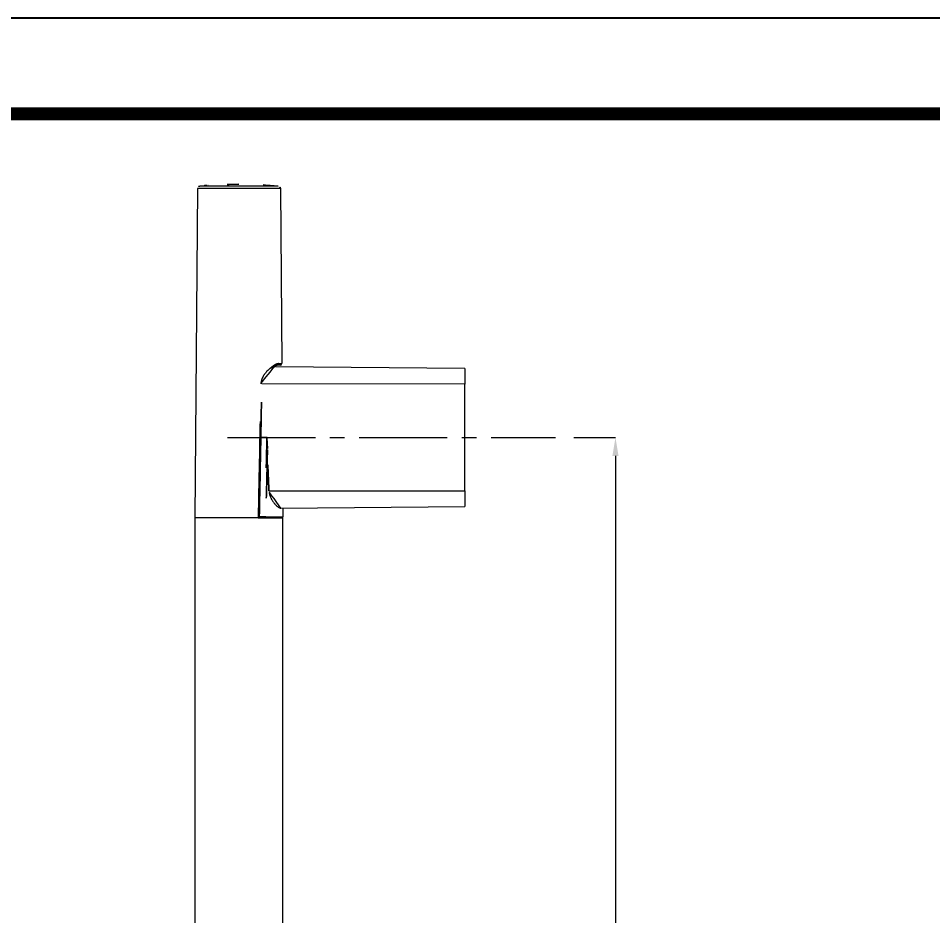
# Model space of a CAD drawing. Extents: x 16296660632 to 16296675328, y -37409619871 to -37409617329.
# Drawn here: x 16296674511.3 to 16296674709.6, y -37409617524 to -37409617329.4 of the extents above; entities that cross this region are included whole.
import ezdxf

# ---------------------------------------------------------------- set-up
doc = ezdxf.new("R2010")
doc.units = 0
doc.header["$LTSCALE"] = 10
doc.header["$MEASUREMENT"] = 0
doc.header["$PDMODE"] = 3
doc.header["$PDSIZE"] = -10
doc.linetypes.add('CENTER2', pattern=[28.575, 19.05, -3.175, 3.175, -3.175])
doc.layers.get('0').update_dxf_attribs({"linetype": 'CONTINUOUS'})
doc.layers.get('DEFPOINTS').update_dxf_attribs({"linetype": 'CONTINUOUS'})
doc.layers.add('1', color=7, linetype='CONTINUOUS', true_color=0xffffff)
doc.layers.add('Cneter', color=1, linetype='CENTER2', lineweight=13)
doc.layers.add('尺寸线层', color=3, linetype='CONTINUOUS', lineweight=18, true_color=0x00ff00)
doc.styles.add('Daelim Dimension', font='')
doc.styles.get('Daelim Dimension').set_extended_font_data('NanumGothic')
doc.dimstyles.new('DEFAULT', dxfattribs={"dimscale": 2, "dimtxt": 2, "dimasz": 2, "dimexe": 0, "dimexo": 2, "dimgap": 1, "dimtad": 1, "dimdec": 1, "dimzin": 9, "dimdsep": 46, "dimtxsty": 'Daelim Dimension', "dimcen": 0.5, "dimclrd": 252, "dimclre": 252, "dimclrt": 3, "dimadec": 1, "dimazin": 0, "dimtfac": 1, "dimtdec": 1, "dimtix": 1, "dimtmove": 0, "dimatfit": 3, "dimfxl": 1, "dimtolj": 1, "dimtzin": 1, "dimlwd": 9, "dimlwe": 9, "dimarcsym": 0})

# ---------------------------------------------------------------- blocks, each defined once
blk = doc.blocks.new('*D58')
at = {"layer": 'DEFPOINTS', "color": 0, "transparency": 16777216}
for p in [(16296674627.7624, -37409617420.335571), (16296674627.7624, -37409618055.135567), (16296674640.80035, -37409618055.135567)]:
    blk.add_point(p, dxfattribs=at)
at = {"layer": '尺寸线层', "color": 5, "lineweight": 9, "transparency": 16777216}
for p, q in [((16296674631.7624, -37409617420.335571), (16296674640.80035, -37409617420.335571)), ((16296674640.80035, -37409617424.335571), (16296674640.80035, -37409618051.135567)), ((16296674631.7624, -37409618055.135567), (16296674640.80035, -37409618055.135567))]:
    blk.add_line(p, q, dxfattribs=at)
at = {"layer": '尺寸线层', "color": 5, "transparency": 16777216}
for points in [[(16296674640.13368, -37409617424.335571), (16296674641.46702, -37409617424.335571), (16296674640.80035, -37409617420.335571)], [(16296674640.13368, -37409618051.135567), (16296674641.46702, -37409618051.135567), (16296674640.80035, -37409618055.135567)]]:
    blk.add_solid(points, dxfattribs=at)
at = {"layer": '尺寸线层', "color": 7, "transparency": 16777216, "insert": (16296674633.80036, -37409617737.735573), "char_height": 10, "attachment_point": 5, "rotation": 90, "style": 'Daelim Dimension'}
blk.add_mtext('\\A1;634.8', dxfattribs=at)

msp = doc.modelspace()

# ---------------------------------------------------------------- linework, layer by layer
at = {"ltscale": 0.5}
msp.add_lwpolyline([(16296674108.881821, -37409618222.388077), (16296675327.55382, -37409618222.388077), (16296675327.55382, -37409617329.444069), (16296674108.881821, -37409617329.444069)], close=True, dxfattribs=at)
at = {"color": 5, "linetype": 'ByBlock', "lineweight": 200, "const_width": 2.808}
msp.add_lwpolyline([(16296674128.47827, -37409618184.153008), (16296675307.83827, -37409618184.153008), (16296675307.83827, -37409617350.17701), (16296674128.47827, -37409617350.17701)], close=True, dxfattribs=at)
at = {"layer": '1', "color": 7, "linetype": 'Continuous', "lineweight": 18}
for p, q in [((16296674550.18331, -37409617366.322952), (16296674549.560101, -37409617437.735573)), ((16296674567.683029, -37409617365.829437), (16296674550.63718, -37409617365.829437)), ((16296674568.13689, -37409617366.322952), (16296674568.468599, -37409617404.332947)), ((16296674608.160101, -37409617405.354462), (16296674567.099369, -37409617405.00486)), ((16296674568.168619, -37409617404.635567), (16296674567.47603, -37409617404.635567)), ((16296674608.160101, -37409617405.354462), (16296674608.160101, -37409617408.760674)), ((16296674608.160101, -37409617431.910477), (16296674608.160101, -37409617408.760674)), ((16296674608.160101, -37409617431.910477), (16296674608.160101, -37409617435.316681)), ((16296674568.238461, -37409617435.656349), (16296674608.160101, -37409617435.316681)), ((16296674568.760099, -37409617437.535583), (16296674568.760099, -37409617435.651787)), ((16296674563.38666, -37409617437.735573), (16296674549.560101, -37409617437.735573)), ((16296674549.660101, -37409617620.432159), (16296674549.660101, -37409617437.735573)), ((16296674563.351669, -37409617437.735573), (16296674568.660101, -37409617437.735573)), ((16296674568.660101, -37409617620.723839), (16296674568.660101, -37409617437.735573))]:
    msp.add_line(p, q, dxfattribs=at)
at = {"layer": '1', "color": 7, "linetype": 'Continuous', "lineweight": 13}
for p, q in [((16296674568.13689, -37409617366.322952), (16296674550.18331, -37409617366.322952)), ((16296674567.752951, -37409617404.332947), (16296674568.468599, -37409617404.332947)), ((16296674608.160101, -37409617408.760674), (16296674564.099489, -37409617408.742317)), ((16296674565.665251, -37409617431.928169), (16296674608.160101, -37409617431.910477)), ((16296674564.79994, -37409617437.531563), (16296674563.558861, -37409617437.531563)), ((16296674564.979219, -37409617437.535583), (16296674568.760099, -37409617437.535583))]:
    msp.add_line(p, q, dxfattribs=at)
at = {"layer": '1', "color": 7, "linetype": 'Continuous', "lineweight": 18}
for centre, radius, start, end in [((16296674559.160101, -37409617457.845573), 92.41, 94.32648898, 95.29191499), ((16296674559.160101, -37409617457.845573), 92.41, 94.1408357, 94.32648898), ((16296674559.160101, -37409617457.845573), 92.41, 90, 94.1408357), ((16296674559.160101, -37409617457.845573), 92.41, 84.70808501, 90), ((16296674550.68329, -37409617366.327316), 0.5, 95.29191499, 179.49991449), ((16296674567.636909, -37409617366.327316), 0.5, 0.50008551, 84.70808501), ((16296674568.168619, -37409617404.335571), 0.3, 270, 0.50008551), ((16296674568.560101, -37409617437.535583), 0.2, 270, 0)]:
    msp.add_arc(centre, radius, start, end, dxfattribs=at)
for centre, ratio, end_param in [((16296674564.798189, -37409617437.535583), 0.0087283006, 1.5909077911), ((16296674564.85799, -37409617437.535583), 0.6061583608, 1.570796936)]:
    msp.add_ellipse(centre, major_axis=(0, -0.2), ratio=ratio, start_param=0, end_param=end_param, dxfattribs=at)
for points, knots in [([(16296674563.95653, -37409617408.546478), (16296674563.956671, -37409617408.539162), (16296674563.956949, -37409617408.524529), (16296674563.95763, -37409617408.502579), (16296674563.95849, -37409617408.480621), (16296674563.959539, -37409617408.458656), (16296674563.960791, -37409617408.436699), (16296674563.962231, -37409617408.414726), (16296674563.963869, -37409617408.392754), (16296674563.96571, -37409617408.370773), (16296674563.967739, -37409617408.348778), (16296674563.969959, -37409617408.326782), (16296674563.97238, -37409617408.304779), (16296674563.974991, -37409617408.282784), (16296674563.977791, -37409617408.260773), (16296674563.980789, -37409617408.238747), (16296674563.98399, -37409617408.216721), (16296674563.987379, -37409617408.194687), (16296674563.990959, -37409617408.172661), (16296674563.99473, -37409617408.15062), (16296674563.998699, -37409617408.128578), (16296674564.002859, -37409617408.106529), (16296674564.00721, -37409617408.084473), (16296674564.011761, -37409617408.062408), (16296674564.016491, -37409617408.040337), (16296674564.021429, -37409617408.018272), (16296674564.02655, -37409617407.996193), (16296674564.03186, -37409617407.974113), (16296674564.037371, -37409617407.952019), (16296674564.04306, -37409617407.929916), (16296674564.04895, -37409617407.907822), (16296674564.055031, -37409617407.885719), (16296674564.061291, -37409617407.863609), (16296674564.067751, -37409617407.841492), (16296674564.0744, -37409617407.819366), (16296674564.08124, -37409617407.797241), (16296674564.088261, -37409617407.775108), (16296674564.09548, -37409617407.752968), (16296674564.10288, -37409617407.73082), (16296674564.11047, -37409617407.708672), (16296674564.11825, -37409617407.686523), (16296674564.126209, -37409617407.664352), (16296674564.134371, -37409617407.642189), (16296674564.14271, -37409617407.62001), (16296674564.15123, -37409617407.597839), (16296674564.159941, -37409617407.575653), (16296674564.168831, -37409617407.553459), (16296674564.177919, -37409617407.531273), (16296674564.18718, -37409617407.509064), (16296674564.19663, -37409617407.486862), (16296674564.206261, -37409617407.464653), (16296674564.21607, -37409617407.442429), (16296674564.22607, -37409617407.420212), (16296674564.23625, -37409617407.39798), (16296674564.246611, -37409617407.375748), (16296674564.257151, -37409617407.353508), (16296674564.26787, -37409617407.331261), (16296674564.27877, -37409617407.309013), (16296674564.28985, -37409617407.286758), (16296674564.3255, -37409617407.216263), (16296674564.38925, -37409617407.098007), (16296674564.48649, -37409617406.934631), (16296674564.592251, -37409617406.771957), (16296674564.706591, -37409617406.609459), (16296674564.8288, -37409617406.447708), (16296674564.9582, -37409617406.287407), (16296674565.093611, -37409617406.129631), (16296674565.289249, -37409617405.914253), (16296674565.5473, -37409617405.65242), (16296674565.81963, -37409617405.403923), (16296674566.04586, -37409617405.213287), (16296674566.22505, -37409617405.071243), (16296674566.4016, -37409617404.939957), (16296674566.5576, -37409617404.831444), (16296674566.69338, -37409617404.742813), (16296674566.809601, -37409617404.671562), (16296674566.922701, -37409617404.606842), (16296674567.032579, -37409617404.54866), (16296674567.139151, -37409617404.497017), (16296674567.219601, -37409617404.46183), (16296674567.27585, -37409617404.439133), (16296674567.30933, -37409617404.42627), (16296674567.33596, -37409617404.41655), (16296674567.351431, -37409617404.411133), (16296674567.35598, -37409617404.409554)], [0, 0, 0, 0, 0.0031731949, 0.0063483562, 0.0095258227, 0.0127059328, 0.0158890238, 0.0190754319, 0.0222654924, 0.0254595393, 0.0286579054, 0.0318609221, 0.0350689192, 0.0382822251, 0.0415011664, 0.044726068, 0.0479572528, 0.0511950422, 0.0544397551, 0.0576917086, 0.0609512176, 0.0642185948, 0.0674941506, 0.0707781929, 0.0740710274, 0.0773729571, 0.0806842826, 0.084005302, 0.0873363104, 0.0906776007, 0.0940294626, 0.0973921834, 0.1007660473, 0.1041513359, 0.1075483277, 0.1109572984, 0.1143785208, 0.1178122647, 0.1212587969, 0.1247183812, 0.1281912784, 0.1316777464, 0.1351780397, 0.1386924102, 0.1422211064, 0.1457643741, 0.1493224556, 0.1528955905, 0.1564840153, 0.1600879632, 0.1637076647, 0.1673433471, 0.1709952346, 0.1746635485, 0.1783485071, 0.1820503258, 0.1857692168, 0.1895053895, 0.1932590504, 0.1970304032, 0.2253316435, 0.2545001101, 0.284603533, 0.3157034547, 0.3481646701, 0.3814007609, 0.4154609096, 0.4503907758, 0.5268485785, 0.6043108039, 0.6486631798, 0.6929363703, 0.7371979566, 0.7815156042, 0.812621403, 0.8435023389, 0.874186366, 0.9047019832, 0.9350781673, 0.9653442994, 0.9755216549, 0.9856625668, 0.9957683529, 1, 1, 1, 1]), ([(16296674566.028521, -37409617405.300941), (16296674566.03517, -37409617405.296066), (16296674566.041809, -37409617405.291237), (16296674566.23151, -37409617405.153526), (16296674566.410191, -37409617405.03746), (16296674566.751261, -37409617404.845131), (16296674566.91363, -37409617404.768707), (16296674567.139311, -37409617404.690132), (16296674567.21155, -37409617404.66996), (16296674567.349159, -37409617404.642723), (16296674567.41453, -37409617404.635643), (16296674567.47603, -37409617404.635612)], [0, 0, 0, 0, 0.0119391792, 0.0119391792, 0.3412927861, 0.3412927861, 0.6706463931, 0.6706463931, 0.8353231965, 0.8353231965, 1, 1, 1, 1]), ([(16296674563.95653, -37409617408.546478), (16296674563.97114, -37409617408.546898), (16296674563.985189, -37409617408.54734), (16296674564.01149, -37409617408.548233), (16296674564.023729, -37409617408.548691), (16296674564.04579, -37409617408.549606), (16296674564.05562, -37409617408.550056), (16296674564.072519, -37409617408.550949), (16296674564.07958, -37409617408.551376), (16296674564.090839, -37409617408.552208), (16296674564.095039, -37409617408.552597), (16296674564.100719, -37409617408.553337), (16296674564.102209, -37409617408.55368), (16296674564.10309, -37409617408.554619), (16296674564.0989, -37409617408.55513), (16296674564.08456, -37409617408.555939), (16296674564.073299, -37409617408.556297), (16296674564.04891, -37409617408.556671), (16296674564.039539, -37409617408.55677), (16296674564.018339, -37409617408.556908), (16296674564.0065, -37409617408.556953), (16296674563.980579, -37409617408.556953), (16296674563.966511, -37409617408.556908), (16296674563.936581, -37409617408.556747), (16296674563.92074, -37409617408.556633), (16296674563.88796, -37409617408.55632), (16296674563.871019, -37409617408.556129), (16296674563.83683, -37409617408.555679), (16296674563.81958, -37409617408.55542), (16296674563.802561, -37409617408.555138)], [0, 0, 0, 0, 0.0625, 0.0625, 0.125, 0.125, 0.1875, 0.1875, 0.25, 0.25, 0.3125, 0.3125, 0.375, 0.375, 0.5, 0.5, 0.625, 0.625, 0.6875, 0.6875, 0.75, 0.75, 0.8125, 0.8125, 0.875, 0.875, 0.9375, 0.9375, 1, 1, 1, 1]), ([(16296674563.5546, -37409617437.735657), (16296674563.58473, -37409617436.315269), (16296674563.633301, -37409617433.982681), (16296674563.695999, -37409617430.873543), (16296674563.7451, -37409617428.385872), (16296674563.791059, -37409617426.010353), (16296674563.83654, -37409617423.611282), (16296674563.880831, -37409617421.228638), (16296674563.922621, -37409617418.935883), (16296674563.9685, -37409617416.373001), (16296674564.02972, -37409617412.878181), (16296674564.076929, -37409617410.093513), (16296674564.105391, -37409617408.379028)], [0, 0, 0, 0, 0.1451587907, 0.2383809209, 0.3177357936, 0.3993820945, 0.4811417031, 0.562901309, 0.6428673292, 0.715439014, 0.824802242, 1, 1, 1, 1]), ([(16296674565.231409, -37409617420.333511), (16296674565.23292, -37409617420.33741), (16296674565.23595, -37409617420.345207), (16296674565.240191, -37409617420.357048), (16296674565.24423, -37409617420.368973), (16296674565.248051, -37409617420.380997), (16296674565.25164, -37409617420.393127), (16296674565.255011, -37409617420.40535), (16296674565.25815, -37409617420.417679), (16296674565.26107, -37409617420.430107), (16296674565.263769, -37409617420.442642), (16296674565.266251, -37409617420.455269), (16296674565.268499, -37409617420.468002), (16296674565.270531, -37409617420.480827), (16296674565.272341, -37409617420.493767), (16296674565.27392, -37409617420.506813), (16296674565.27549, -37409617420.522171), (16296674565.277121, -37409617420.54023), (16296674565.278999, -37409617420.56134), (16296674565.280899, -37409617420.583641), (16296674565.28282, -37409617420.607132), (16296674565.284769, -37409617420.631821), (16296674565.286751, -37409617420.6577), (16296674565.28875, -37409617420.684769), (16296674565.291981, -37409617420.729523), (16296674565.296289, -37409617420.795418), (16296674565.30142, -37409617420.885963), (16296674565.30658, -37409617420.988098), (16296674565.312401, -37409617421.116257), (16296674565.318649, -37409617421.271927), (16296674565.3251, -37409617421.456573), (16296674565.331249, -37409617421.657204), (16296674565.337379, -37409617421.885033), (16296674565.343361, -37409617422.139771), (16296674565.349051, -37409617422.421112), (16296674565.354231, -37409617422.71759), (16296674565.357109, -37409617422.920303), (16296674565.35858, -37409617423.02417)], [0, 0, 0, 0, 0.0046509765, 0.0093082032, 0.0139734361, 0.0186484224, 0.0233348981, 0.0280345867, 0.0327491972, 0.0374804224, 0.0422299373, 0.0469993976, 0.0517904384, 0.0566046727, 0.0614436906, 0.0663090576, 0.0712023139, 0.0786154516, 0.086469532, 0.0947646627, 0.103500935, 0.1126784269, 0.1222972059, 0.1323573304, 0.1428588514, 0.1721745457, 0.2057827767, 0.2436853715, 0.2858835984, 0.3484274714, 0.4168960529, 0.4912909054, 0.5716132452, 0.6703011884, 0.7745943234, 0.8844936441, 1, 1, 1, 1]), ([(16296674565.665251, -37409617431.928169), (16296674565.58584, -37409617430.445992), (16296674565.51899, -37409617428.962967), (16296674565.415409, -37409617425.99501), (16296674565.3787, -37409617424.510094), (16296674565.35858, -37409617423.02417)], [0, 0, 0, 0, 0.5, 0.5, 1, 1, 1, 1]), ([(16296674568.238461, -37409617435.656349), (16296674568.19364, -37409617435.656738), (16296674568.14641, -37409617435.650673), (16296674568.04738, -37409617435.626663), (16296674567.995581, -37409617435.608704), (16296674567.887569, -37409617435.561546), (16296674567.831369, -37409617435.532349), (16296674567.743891, -37409617435.480324), (16296674567.714199, -37409617435.461594), (16296674567.66889, -37409617435.431458), (16296674567.653641, -37409617435.421051), (16296674567.622999, -37409617435.399643), (16296674567.607599, -37409617435.388641), (16296674567.530279, -37409617435.332108), (16296674567.467291, -37409617435.282112), (16296674567.339411, -37409617435.172997), (16296674567.274521, -37409617435.113892), (16296674567.14325, -37409617434.986656), (16296674567.07687, -37409617434.918533), (16296674566.976509, -37409617434.80941), (16296674566.94286, -37409617434.771797), (16296674566.87586, -37409617434.694794), (16296674566.84248, -37409617434.655342), (16296674566.74279, -37409617434.534203), (16296674566.676929, -37409617434.449707), (16296674566.5471, -37409617434.27298), (16296674566.48313, -37409617434.180748), (16296674566.35795, -37409617433.987953), (16296674566.296749, -37409617433.88739), (16296674566.2227, -37409617433.755814), (16296674566.208019, -37409617433.729187), (16296674566.178921, -37409617433.675346), (16296674566.16449, -37409617433.648087), (16296674566.121849, -37409617433.56575), (16296674566.094231, -37409617433.510033), (16296674566.014099, -37409617433.340286), (16296674565.964279, -37409617433.223686), (16296674565.873501, -37409617432.982773), (16296674565.83255, -37409617432.858459), (16296674565.78828, -37409617432.697449), (16296674565.77977, -37409617432.664917), (16296674565.763571, -37409617432.599693), (16296674565.740499, -37409617432.501457), (16296674565.721189, -37409617432.402092), (16296674565.68784, -37409617432.201767), (16296674565.67264, -37409617432.066116), (16296674565.665251, -37409617431.928169)], [0, 0, 0, 0, 0.0625, 0.0625, 0.125, 0.125, 0.1875, 0.1875, 0.21875, 0.21875, 0.234375, 0.234375, 0.25, 0.25, 0.3125, 0.3125, 0.375, 0.375, 0.4375, 0.4375, 0.46875, 0.46875, 0.5, 0.5, 0.5625, 0.5625, 0.625, 0.625, 0.6875, 0.6875, 0.703125, 0.703125, 0.71875, 0.71875, 0.75, 0.75, 0.8125, 0.8125, 0.875, 0.875, 0.890625, 0.890625, 0.90625, 0.9375, 0.9375, 1, 1, 1, 1])]:
    msp.add_open_spline(points, degree=3, knots=knots, dxfattribs=at)
at = {"layer": '1', "color": 7, "linetype": 'Continuous', "lineweight": 13}
for points, knots in [([(16296674567.47603, -37409617404.635628), (16296674567.41452, -37409617404.635643), (16296674567.349159, -37409617404.642693), (16296674567.215349, -37409617404.669182), (16296674567.147261, -37409617404.68792), (16296674567.07649, -37409617404.712051)], [0, 0, 0, 0, 0.5141388253, 0.5141388253, 1, 1, 1, 1]), ([(16296674567.35598, -37409617404.409554), (16296674567.36227, -37409617404.407372), (16296674567.379299, -37409617404.401573), (16296674567.406811, -37409617404.392647), (16296674567.438339, -37409617404.383102), (16296674567.46937, -37409617404.374382), (16296674567.49992, -37409617404.366493), (16296674567.52998, -37409617404.359444), (16296674567.559561, -37409617404.353203), (16296674567.58865, -37409617404.347809), (16296674567.61725, -37409617404.343231), (16296674567.64537, -37409617404.339493), (16296674567.67301, -37409617404.336578), (16296674567.700159, -37409617404.334503), (16296674567.726851, -37409617404.333214), (16296674567.744261, -37409617404.333038), (16296674567.752951, -37409617404.332947)], [0, 0, 0, 0, 0.0434778216, 0.1182160896, 0.1927228992, 0.2670084527, 0.3410830435, 0.4149570526, 0.4886409454, 0.5621452678, 0.6354806429, 0.7086577668, 0.7816874046, 0.8545803864, 0.9273476027, 1, 1, 1, 1]), ([(16296674567.752951, -37409617404.332947), (16296674567.753269, -37409617404.372437), (16296674567.7463, -37409617404.41198), (16296674567.71884, -37409617404.485153), (16296674567.69837, -37409617404.518738), (16296674567.647039, -37409617404.574821), (16296674567.616211, -37409617404.597298), (16296674567.54892, -37409617404.627678), (16296674567.51248, -37409617404.635567), (16296674567.47603, -37409617404.635567)], [0, 0, 0, 0, 0.25, 0.25, 0.5, 0.5, 0.75, 0.75, 1, 1, 1, 1])]:
    msp.add_open_spline(points, degree=3, knots=knots, dxfattribs=at)
for points in [[(16296674563.38666, -37409617437.735573), (16296674563.446819, -37409617435.002121), (16296674563.57032, -37409617429.194054), (16296674563.763821, -37409617419.350487), (16296674563.89234, -37409617412.249573), (16296674563.95653, -37409617408.546478)], [(16296674565.231409, -37409617420.333511), (16296674565.09614, -37409617426.066406), (16296674564.95298, -37409617431.799118), (16296674564.79994, -37409617437.531563)], [(16296674565.35858, -37409617423.02417), (16296674565.32268, -37409617424.471077), (16296674565.247061, -37409617427.475304), (16296674565.121031, -37409617432.318741), (16296674565.028139, -37409617435.760513), (16296674564.979219, -37409617437.535583)]]:
    msp.add_open_spline(points, degree=3, dxfattribs=at)
at = {"layer": '1', "color": 7, "linetype": 'Continuous', "lineweight": 18}
for points, degree in [([(16296674565.231409, -37409617420.333511), (16296674563.896959, -37409617420.333961)], 1), ([(16296674564.85799, -37409617437.735573), (16296674564.85491, -37409617437.735573), (16296674564.848459, -37409617437.735573), (16296674564.837919, -37409617437.735573), (16296674564.82622, -37409617437.735573), (16296674564.813141, -37409617437.735573), (16296674564.80335, -37409617437.735573), (16296674564.798189, -37409617437.735573)], 3), ([(16296674564.979219, -37409617437.535583), (16296674564.970039, -37409617437.535316), (16296674564.950609, -37409617437.53479), (16296674564.91906, -37409617437.534012), (16296674564.88393, -37409617437.533211), (16296674564.84478, -37409617437.532387), (16296674564.81531, -37409617437.53183), (16296674564.79994, -37409617437.531563)], 3)]:
    msp.add_open_spline(points, degree=degree, dxfattribs=at)
at = {"layer": 'Cneter', "lineweight": 5, "ltscale": 0.1}
msp.add_line((16296674556.671341, -37409617420.335571), (16296674627.7624, -37409617420.335571), dxfattribs=at)

# ---------------------------------------------------------------- dimensions: what is measured, and where the dimension line sits
at = {"layer": '尺寸线层', "color": 5}
dim = msp.add_linear_dim(base=(16296674640.80035, -37409618055.135567), p1=(16296674627.7624, -37409617420.335571), p2=(16296674627.7624, -37409618055.135567), angle=90, dimstyle='DEFAULT', override={"dimtxt": 5, "dimclrd": 5, "dimclre": 5, "dimclrt": 7}, dxfattribs=at)
dim.commit()
dim.dimension.update_dxf_attribs({"geometry": '*D58', "text_midpoint": (16296674633.80036, -37409617737.735573)})

doc.saveas('drawing.dxf')
